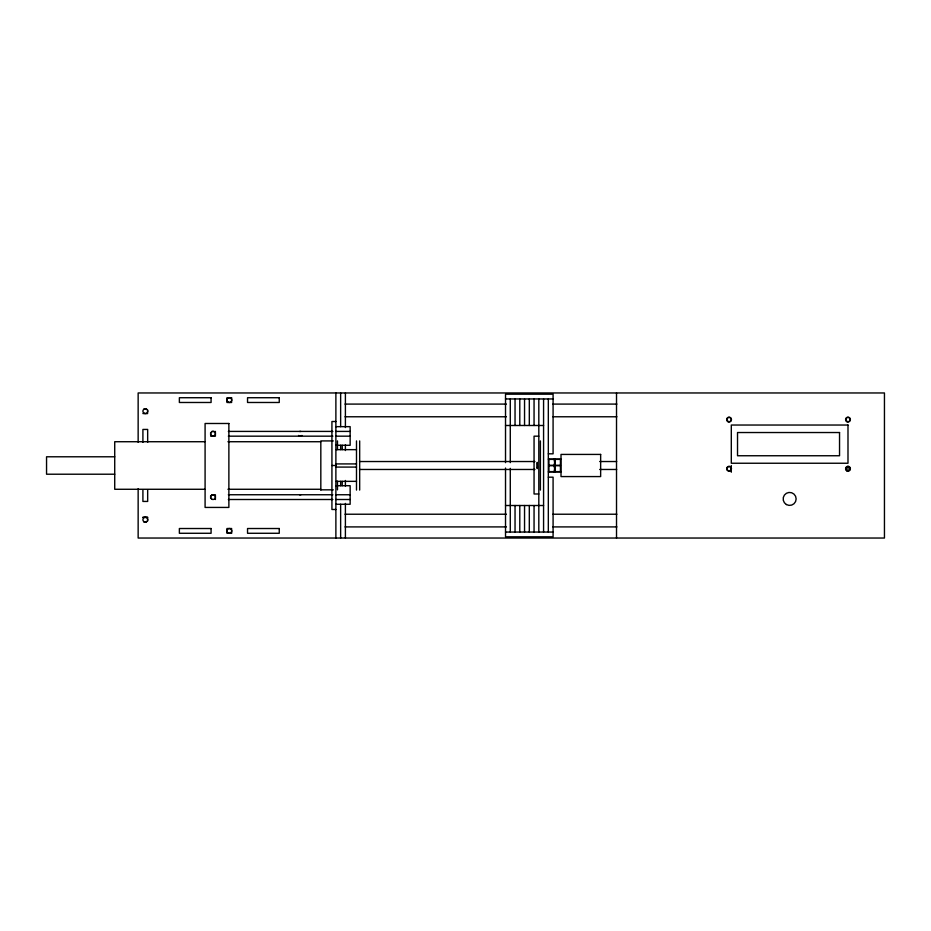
<?xml version="1.0" encoding="UTF-8"?>
<svg xmlns="http://www.w3.org/2000/svg" width="931" height="931" viewBox="0 0 931 931"><rect width="100%" height="100%" fill="white"/><g stroke="black" fill="none" stroke-linecap="round" stroke-linejoin="round"><path stroke-width="1.4" d="M548.906 459.158L548.906 471.842M555.248 459.158L554.096 465.721L555.248 471.842M554.096 459.158L555.248 465.721L554.096 471.842M560.439 471.842L560.439 459.158M228.118 397.723L230.504 397.723M505.521 398.945L553.084 398.945M231.691 402.483L226.931 402.483L226.931 397.723M345.005 404.089L506.406 404.089M552.933 404.089L616.916 404.089M144.096 408.825L146.47 408.825M142.909 413.573L147.668 413.573M345.005 416.774L506.406 416.774M552.933 416.774L616.916 416.774M335.882 421.51L331.925 421.51L331.925 509.49L335.882 509.49M505.521 425.49L543.576 425.49M335.882 426.654L350.149 426.654L350.149 445.286L335.882 445.286M211.826 431.414L214.211 431.414M228.339 431.414L332.856 431.414M335.742 431.414L350.149 431.414M210.639 436.174L215.398 436.174L215.398 431.414M228.339 436.174L332.856 436.174M335.742 436.174L350.149 436.174M538.816 436.174L534.057 436.174L534.057 493.989L538.816 493.989M333.31 440.922L320.823 440.922L320.823 490.078M204.715 441.725L114.722 441.725L114.722 489.275L204.715 489.275M227.932 441.725L320.823 441.725M336.254 449.65L356.492 449.65M548.324 453.816L553.084 453.816L553.084 394.185L505.521 394.185L505.521 462.637M114.722 456.784L46.55 456.784L46.55 474.216L114.722 474.216M548.324 459.158L561.009 459.158M548.906 459.379L554.096 459.379M555.248 459.379L560.439 459.379M359.494 461.532L534.918 461.532M599.727 461.532L616.671 461.532M336.254 463.917L356.492 463.917M548.906 465.279L554.096 465.279M555.248 465.279L560.439 465.279M331.925 465.5L335.882 465.5M548.906 465.721L554.096 465.721M555.248 465.721L560.439 465.721M336.254 467.083L356.492 467.083M359.494 469.468L534.918 469.468M599.727 469.468L616.671 469.468M548.906 471.621L554.096 471.621M555.248 471.621L560.439 471.621M548.324 471.842L561.009 471.842M548.324 477.184L553.084 477.184L553.084 536.815L505.521 536.815L505.521 468.037M336.254 481.35L356.492 481.35M335.882 485.714L350.149 485.714L350.149 504.265L335.882 504.265M227.932 489.275L320.823 489.275M320.823 489.834L333.31 489.834M211.826 494.745L214.211 494.745M228.339 494.745L332.856 494.745M335.742 494.745L350.149 494.745M228.339 499.505L332.856 499.505M335.742 499.505L350.149 499.505M505.521 505.51L543.576 505.51M345.005 514.226L506.406 514.226M552.933 514.226L616.916 514.226M142.909 517.287L147.668 517.287M142.909 517.427L147.668 517.427M144.096 522.175L146.47 522.175M345.005 526.911L506.406 526.911M552.933 526.911L616.916 526.911M231.691 528.517L226.931 528.517L226.931 533.277M505.521 532.055L553.084 532.055M228.118 533.277L230.504 533.277M847.99 466.338L847.99 471.086M731.301 465.581L731.301 472.215M616.52 392.963L616.52 538.037M554.667 459.158L554.667 471.842M548.324 398.945L548.324 532.055M543.576 398.945L543.576 532.055M540.399 440.922L540.399 490.078M538.816 398.945L538.816 532.055M534.057 398.945L534.057 425.49M534.057 505.51L534.057 532.055M529.308 398.945L529.308 425.49M529.308 505.51L529.308 532.055M524.549 398.945L524.549 425.49M524.549 505.51L524.549 532.055M519.789 398.945L519.789 425.49M519.789 505.51L519.789 532.055M515.041 398.945L515.041 425.49M515.041 505.51L515.041 532.055M510.281 398.945L510.281 462.637M510.281 468.363L510.281 532.055M359.669 440.922L359.669 490.078M356.492 440.922L356.492 490.078M345.401 392.963L345.401 427.562M345.401 444.809L345.401 450.523M345.401 480.477L345.401 486.191M345.401 503.438L345.401 538.037M342.224 445.286L342.224 449.615M342.224 481.385L342.224 485.714M340.641 392.963L340.641 426.654M340.641 445.286L340.641 449.615M340.641 481.385L340.641 485.714M340.641 504.265L340.641 538.037M337.476 440.922L337.476 449.557M337.476 481.199L337.476 489.834M335.882 392.963L335.882 538.037M231.691 397.723L231.691 401.296M231.691 529.704L231.691 533.277M215.398 494.745L215.398 499.505M210.639 432.601L210.639 434.986M210.639 495.944L210.639 498.318M147.668 410.012L147.668 412.386M147.668 442.388L147.668 429.435L142.909 429.435L142.909 442.388M147.668 489.915L147.668 501.437L142.909 501.437L142.909 489.915M147.668 518.614L147.668 520.988M138.149 442.295L138.149 392.963L884.45 392.963L884.45 538.037L138.149 538.037L138.149 488.705M299.596 494.827A2.374 2.374 0 0 1 300.829 494.827M301.9 435.475A2.374 2.374 0 0 1 298.537 435.475M299.596 431.495A2.374 2.374 0 0 1 300.829 431.495M537.373 467.199L537.234 468.665L537.234 462.335L537.373 467.199M731.463 468.712L731.138 469.899A2.374 2.374 0 0 1 727.553 470.539A2.374 2.374 0 0 1 727.553 466.897A2.374 2.374 0 0 1 731.138 467.525L731.463 468.712M211.081 397.723L179.369 397.723L179.369 402.483L211.081 402.483L211.081 397.723M279.253 397.723L247.541 397.723L247.541 402.483L279.253 402.483L279.253 397.723M228.875 423.489L205.088 423.489L205.088 507.43L228.875 507.43L228.875 423.489M847.99 425.036L731.301 425.036L731.301 463.242L847.99 463.242L847.99 425.036M839.541 432.531L737.527 432.531L737.527 455.748L839.541 455.748L839.541 432.531M600.646 454.421L561.009 454.421L561.009 476.579L600.646 476.579L600.646 454.421M211.081 528.517L179.369 528.517L179.369 533.277L211.081 533.277L211.081 528.517M279.253 528.517L247.541 528.517L247.541 533.277L279.253 533.277L279.253 528.517M846.791 470.772A2.374 2.374 0 0 0 850.364 468.712A2.374 2.374 0 0 0 846.791 466.652A2.374 2.374 0 0 0 846.791 470.772M846.791 421.627A2.374 2.374 0 0 0 850.364 419.567A2.374 2.374 0 0 0 846.791 417.507A2.374 2.374 0 0 0 846.791 421.627M727.891 421.627A2.374 2.374 0 0 0 731.463 419.567A2.374 2.374 0 0 0 727.891 417.507A2.374 2.374 0 0 0 727.891 421.627M786.392 504.544A6.505 6.505 0 0 0 796.145 498.911A6.505 6.505 0 0 0 786.392 493.29A6.505 6.505 0 0 0 786.392 504.544M728.007 421.417A2.141 2.141 0 0 0 731.219 419.567A2.141 2.141 0 0 0 728.007 417.716A2.141 2.141 0 0 0 728.007 421.417M727.565 470.225A2.141 2.141 0 0 0 731.149 469.271A2.141 2.141 0 0 0 728.531 466.64A2.141 2.141 0 0 0 727.565 470.225M846.919 421.417A2.141 2.141 0 0 0 850.131 419.567A2.141 2.141 0 0 0 846.919 417.716A2.141 2.141 0 0 0 846.919 421.417M846.919 470.562A2.141 2.141 0 0 0 850.131 468.712A2.141 2.141 0 0 0 846.919 466.862A2.141 2.141 0 0 0 846.919 470.562M211.826 435.848A2.374 2.374 0 0 0 215.398 433.788A2.374 2.374 0 0 0 211.826 431.728A2.374 2.374 0 0 0 211.826 435.848M211.826 499.191A2.374 2.374 0 0 0 215.398 497.131A2.374 2.374 0 0 0 211.826 495.071A2.374 2.374 0 0 0 211.826 499.191M228.118 402.157A2.374 2.374 0 0 0 231.691 400.097A2.374 2.374 0 0 0 228.118 398.037A2.374 2.374 0 0 0 228.118 402.157M228.118 532.963A2.374 2.374 0 0 0 231.691 530.903A2.374 2.374 0 0 0 228.118 528.843A2.374 2.374 0 0 0 228.118 532.963M144.096 521.732A2.374 2.374 0 0 0 147.668 519.673A2.374 2.374 0 0 0 144.096 517.613A2.374 2.374 0 0 0 144.096 521.732M144.096 413.259A2.374 2.374 0 0 0 147.668 411.199A2.374 2.374 0 0 0 144.096 409.14A2.374 2.374 0 0 0 144.096 413.259"/></g></svg>
